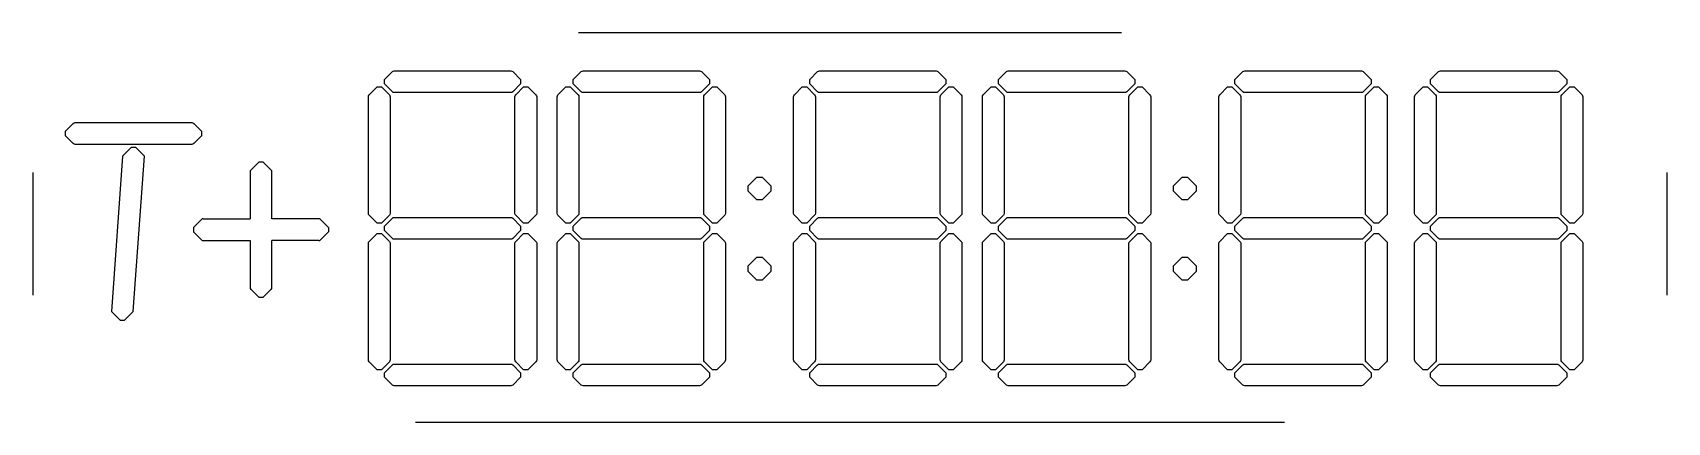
# Model space of a CAD drawing. Header units: millimetres. Extents: x -300 to 300, y -75 to 68.
import ezdxf

# ---------------------------------------------------------------- set-up
doc = ezdxf.new("R2010")
doc.units = ezdxf.units.MM

msp = doc.modelspace()

# ---------------------------------------------------------------- linework, layer by layer
for p, q in [((99.68, 68), (-99.68, 68)), ((-217, 20.5), (-219.91, 17.59)), ((-215.4, 20.5), (-217, 20.5)), ((-212.49, 17.59), (-215.4, 20.5)), ((-300, 16.66), (-300, -28.35)), ((-220.2, 16.89), (-220.2, -0.3)), ((-212.2, -0.3), (-212.2, 16.89)), ((300, -28.35), (300, 16.66)), ((-238.09, -0.59), (-241, -3.5)), ((-241, -3.5), (-241, -5.1)), ((-238.09, -8.01), (-241, -5.1)), ((-237.39, -0.3), (-220.2, -0.3)), ((-195.01, -0.3), (-212.2, -0.3)), ((-194.31, -0.59), (-191.4, -3.5)), ((-194.31, -8.01), (-191.4, -5.1)), ((-191.4, -3.5), (-191.4, -5.1)), ((-237.39, -8.3), (-220.2, -8.3)), ((-220.2, -8.3), (-220.2, -25.49)), ((-195.01, -8.3), (-212.2, -8.3)), ((-212.2, -25.49), (-212.2, -8.3)), ((-219.91, -26.19), (-217, -29.1)), ((-217, -29.1), (-215.4, -29.1)), ((-215.4, -29.1), (-212.49, -26.19)), ((-159.5, -75), (159.5, -75))]:
    msp.add_line(p, q)
for points in [[(-167.99, 46.29), (-170.9, 49.2), (-170.9, 50), (-170.9, 50.8), (-167.99, 53.71, -0.198912), (-167.29, 54), (-124.51, 54, -0.198912), (-123.81, 53.71), (-120.9, 50.8), (-120.9, 50), (-120.9, 49.2), (-123.81, 46.29, -0.198912), (-124.51, 46), (-167.29, 46, -0.198912)], [(-98.69, 46.29), (-101.6, 49.2), (-101.6, 50), (-101.6, 50.8), (-98.69, 53.71, -0.198912), (-97.99, 54), (-55.21, 54, -0.198912), (-54.51, 53.71), (-51.6, 50.8), (-51.6, 50), (-51.6, 49.2), (-54.51, 46.29, -0.198912), (-55.21, 46), (-97.99, 46, -0.198912)], [(-11.89, 46.29), (-14.8, 49.2), (-14.8, 50), (-14.8, 50.8), (-11.89, 53.71, -0.198912), (-11.19, 54), (31.59, 54, -0.198912), (32.29, 53.71), (35.2, 50.8), (35.2, 50), (35.2, 49.2), (32.29, 46.29, -0.198912), (31.59, 46), (-11.19, 46, -0.198912)], [(57.41, 46.29), (54.5, 49.2), (54.5, 50), (54.5, 50.8), (57.41, 53.71, -0.198912), (58.11, 54), (100.89, 54, -0.198912), (101.59, 53.71), (104.5, 50.8), (104.5, 50), (104.5, 49.2), (101.59, 46.29, -0.198912), (100.89, 46), (58.11, 46, -0.198912)], [(144.21, 46.29), (141.3, 49.2), (141.3, 50), (141.3, 50.8), (144.21, 53.71, -0.198912), (144.91, 54), (187.69, 54, -0.198912), (188.39, 53.71), (191.3, 50.8), (191.3, 50), (191.3, 49.2), (188.39, 46.29, -0.198912), (187.69, 46), (144.91, 46, -0.198912)], [(216.01, 46.29), (213.1, 49.2), (213.1, 50), (213.1, 50.8), (216.01, 53.71, -0.198912), (216.71, 54), (259.49, 54, -0.198912), (260.19, 53.71), (263.1, 50.8), (263.1, 50), (263.1, 49.2), (260.19, 46.29, -0.198912), (259.49, 46), (216.71, 46, -0.198912)], [(-169.09, 1.01), (-172, -1.9), (-172.8, -1.9), (-173.6, -1.9), (-176.51, 1.01, -0.198912), (-176.8, 1.71), (-176.8, 44.49, -0.198912), (-176.51, 45.19), (-173.6, 48.1), (-172.8, 48.1), (-172, 48.1), (-169.09, 45.19, -0.198912), (-168.8, 44.49), (-168.8, 1.71, -0.198912)], [(-115.29, 1.01), (-118.2, -1.9), (-119, -1.9), (-119.8, -1.9), (-122.71, 1.01, -0.198912), (-123, 1.71), (-123, 44.49, -0.198912), (-122.71, 45.19), (-119.8, 48.1), (-119, 48.1), (-118.2, 48.1), (-115.29, 45.19, -0.198912), (-115, 44.49), (-115, 1.71, -0.198912)], [(-99.79, 1.01), (-102.7, -1.9), (-103.5, -1.9), (-104.3, -1.9), (-107.21, 1.01, -0.198912), (-107.5, 1.71), (-107.5, 44.49, -0.198912), (-107.21, 45.19), (-104.3, 48.1), (-103.5, 48.1), (-102.7, 48.1), (-99.79, 45.19, -0.198912), (-99.5, 44.49), (-99.5, 1.71, -0.198912)], [(-45.99, 1.01), (-48.9, -1.9), (-49.7, -1.9), (-50.5, -1.9), (-53.41, 1.01, -0.198912), (-53.7, 1.71), (-53.7, 44.49, -0.198912), (-53.41, 45.19), (-50.5, 48.1), (-49.7, 48.1), (-48.9, 48.1), (-45.99, 45.19, -0.198912), (-45.7, 44.49), (-45.7, 1.71, -0.198912)], [(-12.99, 1.01), (-15.9, -1.9), (-16.7, -1.9), (-17.5, -1.9), (-20.41, 1.01, -0.198912), (-20.7, 1.71), (-20.7, 44.49, -0.198912), (-20.41, 45.19), (-17.5, 48.1), (-16.7, 48.1), (-15.9, 48.1), (-12.99, 45.19, -0.198912), (-12.7, 44.49), (-12.7, 1.71, -0.198912)], [(40.81, 1.01), (37.9, -1.9), (37.1, -1.9), (36.3, -1.9), (33.39, 1.01, -0.198912), (33.1, 1.71), (33.1, 44.49, -0.198912), (33.39, 45.19), (36.3, 48.1), (37.1, 48.1), (37.9, 48.1), (40.81, 45.19, -0.198912), (41.1, 44.49), (41.1, 1.71, -0.198912)], [(56.31, 1.01), (53.4, -1.9), (52.6, -1.9), (51.8, -1.9), (48.89, 1.01, -0.198912), (48.6, 1.71), (48.6, 44.49, -0.198912), (48.89, 45.19), (51.8, 48.1), (52.6, 48.1), (53.4, 48.1), (56.31, 45.19, -0.198912), (56.6, 44.49), (56.6, 1.71, -0.198912)], [(110.11, 1.01), (107.2, -1.9), (106.4, -1.9), (105.6, -1.9), (102.69, 1.01, -0.198912), (102.4, 1.71), (102.4, 44.49, -0.198912), (102.69, 45.19), (105.6, 48.1), (106.4, 48.1), (107.2, 48.1), (110.11, 45.19, -0.198912), (110.4, 44.49), (110.4, 1.71, -0.198912)], [(143.11, 1.01), (140.2, -1.9), (139.4, -1.9), (138.6, -1.9), (135.69, 1.01, -0.198912), (135.4, 1.71), (135.4, 44.49, -0.198912), (135.69, 45.19), (138.6, 48.1), (139.4, 48.1), (140.2, 48.1), (143.11, 45.19, -0.198912), (143.4, 44.49), (143.4, 1.71, -0.198912)], [(196.91, 1.01), (194, -1.9), (193.2, -1.9), (192.4, -1.9), (189.49, 1.01, -0.198912), (189.2, 1.71), (189.2, 44.49, -0.198912), (189.49, 45.19), (192.4, 48.1), (193.2, 48.1), (194, 48.1), (196.91, 45.19, -0.198912), (197.2, 44.49), (197.2, 1.71, -0.198912)], [(214.91, 1.01), (212, -1.9), (211.2, -1.9), (210.4, -1.9), (207.49, 1.01, -0.198912), (207.2, 1.71), (207.2, 44.49, -0.198912), (207.49, 45.19), (210.4, 48.1), (211.2, 48.1), (212, 48.1), (214.91, 45.19, -0.198912), (215.2, 44.49), (215.2, 1.71, -0.198912)], [(268.71, 1.01), (265.8, -1.9), (265, -1.9), (264.2, -1.9), (261.29, 1.01, -0.198912), (261, 1.71), (261, 44.49, -0.198912), (261.29, 45.19), (264.2, 48.1), (265, 48.1), (265.8, 48.1), (268.71, 45.19, -0.198912), (269, 44.49), (269, 1.71, -0.198912)], [(-285.09, 27.29), (-288, 30.2), (-288, 31), (-288, 31.8), (-285.09, 34.71, -0.198912), (-284.39, 35), (-241.61, 35, -0.198912), (-240.91, 34.71), (-238, 31.8), (-238, 31), (-238, 30.2), (-240.91, 27.29, -0.198912), (-241.61, 27), (-284.39, 27, -0.198912)], [(-167.99, -7.51), (-170.9, -4.6), (-170.9, -3.8), (-170.9, -3), (-167.99, -0.09, -0.198912), (-167.29, 0.2), (-124.51, 0.2, -0.198912), (-123.81, -0.09), (-120.9, -3), (-120.9, -3.8), (-120.9, -4.6), (-123.81, -7.51, -0.198912), (-124.51, -7.8), (-167.29, -7.8, -0.198912)], [(-98.69, -7.51), (-101.6, -4.6), (-101.6, -3.8), (-101.6, -3), (-98.69, -0.09, -0.198912), (-97.99, 0.2), (-55.21, 0.2, -0.198912), (-54.51, -0.09), (-51.6, -3), (-51.6, -3.8), (-51.6, -4.6), (-54.51, -7.51, -0.198912), (-55.21, -7.8), (-97.99, -7.8, -0.198912)], [(-11.89, -7.51), (-14.8, -4.6), (-14.8, -3.8), (-14.8, -3), (-11.89, -0.09, -0.198912), (-11.19, 0.2), (31.59, 0.2, -0.198912), (32.29, -0.09), (35.2, -3), (35.2, -3.8), (35.2, -4.6), (32.29, -7.51, -0.198912), (31.59, -7.8), (-11.19, -7.8, -0.198912)], [(57.41, -7.51), (54.5, -4.6), (54.5, -3.8), (54.5, -3), (57.41, -0.09, -0.198912), (58.11, 0.2), (100.89, 0.2, -0.198912), (101.59, -0.09), (104.5, -3), (104.5, -3.8), (104.5, -4.6), (101.59, -7.51, -0.198912), (100.89, -7.8), (58.11, -7.8, -0.198912)], [(144.21, -7.51), (141.3, -4.6), (141.3, -3.8), (141.3, -3), (144.21, -0.09, -0.198912), (144.91, 0.2), (187.69, 0.2, -0.198912), (188.39, -0.09), (191.3, -3), (191.3, -3.8), (191.3, -4.6), (188.39, -7.51, -0.198912), (187.69, -7.8), (144.91, -7.8, -0.198912)], [(216.01, -7.51), (213.1, -4.6), (213.1, -3.8), (213.1, -3), (216.01, -0.09, -0.198912), (216.71, 0.2), (259.49, 0.2, -0.198912), (260.19, -0.09), (263.1, -3), (263.1, -3.8), (263.1, -4.6), (260.19, -7.51, -0.198912), (259.49, -7.8), (216.71, -7.8, -0.198912)], [(-169.09, -52.79), (-172, -55.7), (-172.8, -55.7), (-173.6, -55.7), (-176.51, -52.79, -0.198912), (-176.8, -52.09), (-176.8, -9.31, -0.198912), (-176.51, -8.61), (-173.6, -5.7), (-172.8, -5.7), (-172, -5.7), (-169.09, -8.61, -0.198912), (-168.8, -9.31), (-168.8, -52.09, -0.198912)], [(-115.29, -52.79), (-118.2, -55.7), (-119, -55.7), (-119.8, -55.7), (-122.71, -52.79, -0.198912), (-123, -52.09), (-123, -9.31, -0.198912), (-122.71, -8.61), (-119.8, -5.7), (-119, -5.7), (-118.2, -5.7), (-115.29, -8.61, -0.198912), (-115, -9.31), (-115, -52.09, -0.198912)], [(-99.79, -52.79), (-102.7, -55.7), (-103.5, -55.7), (-104.3, -55.7), (-107.21, -52.79, -0.198912), (-107.5, -52.09), (-107.5, -9.31, -0.198912), (-107.21, -8.61), (-104.3, -5.7), (-103.5, -5.7), (-102.7, -5.7), (-99.79, -8.61, -0.198912), (-99.5, -9.31), (-99.5, -52.09, -0.198912)], [(-45.99, -52.79), (-48.9, -55.7), (-49.7, -55.7), (-50.5, -55.7), (-53.41, -52.79, -0.198912), (-53.7, -52.09), (-53.7, -9.31, -0.198912), (-53.41, -8.61), (-50.5, -5.7), (-49.7, -5.7), (-48.9, -5.7), (-45.99, -8.61, -0.198912), (-45.7, -9.31), (-45.7, -52.09, -0.198912)], [(-12.99, -52.79), (-15.9, -55.7), (-16.7, -55.7), (-17.5, -55.7), (-20.41, -52.79, -0.198912), (-20.7, -52.09), (-20.7, -9.31, -0.198912), (-20.41, -8.61), (-17.5, -5.7), (-16.7, -5.7), (-15.9, -5.7), (-12.99, -8.61, -0.198912), (-12.7, -9.31), (-12.7, -52.09, -0.198912)], [(40.81, -52.79), (37.9, -55.7), (37.1, -55.7), (36.3, -55.7), (33.39, -52.79, -0.198912), (33.1, -52.09), (33.1, -9.31, -0.198912), (33.39, -8.61), (36.3, -5.7), (37.1, -5.7), (37.9, -5.7), (40.81, -8.61, -0.198912), (41.1, -9.31), (41.1, -52.09, -0.198912)], [(56.31, -52.79), (53.4, -55.7), (52.6, -55.7), (51.8, -55.7), (48.89, -52.79, -0.198912), (48.6, -52.09), (48.6, -9.31, -0.198912), (48.89, -8.61), (51.8, -5.7), (52.6, -5.7), (53.4, -5.7), (56.31, -8.61, -0.198912), (56.6, -9.31), (56.6, -52.09, -0.198912)], [(110.11, -52.79), (107.2, -55.7), (106.4, -55.7), (105.6, -55.7), (102.69, -52.79, -0.198912), (102.4, -52.09), (102.4, -9.31, -0.198912), (102.69, -8.61), (105.6, -5.7), (106.4, -5.7), (107.2, -5.7), (110.11, -8.61, -0.198912), (110.4, -9.31), (110.4, -52.09, -0.198912)], [(143.11, -52.79), (140.2, -55.7), (139.4, -55.7), (138.6, -55.7), (135.69, -52.79, -0.198912), (135.4, -52.09), (135.4, -9.31, -0.198912), (135.69, -8.61), (138.6, -5.7), (139.4, -5.7), (140.2, -5.7), (143.11, -8.61, -0.198912), (143.4, -9.31), (143.4, -52.09, -0.198912)], [(196.91, -52.79), (194, -55.7), (193.2, -55.7), (192.4, -55.7), (189.49, -52.79, -0.198912), (189.2, -52.09), (189.2, -9.31, -0.198912), (189.49, -8.61), (192.4, -5.7), (193.2, -5.7), (194, -5.7), (196.91, -8.61, -0.198912), (197.2, -9.31), (197.2, -52.09, -0.198912)], [(214.91, -52.79), (212, -55.7), (211.2, -55.7), (210.4, -55.7), (207.49, -52.79, -0.198912), (207.2, -52.09), (207.2, -9.31, -0.198912), (207.49, -8.61), (210.4, -5.7), (211.2, -5.7), (212, -5.7), (214.91, -8.61, -0.198912), (215.2, -9.31), (215.2, -52.09, -0.198912)], [(268.71, -52.79), (265.8, -55.7), (265, -55.7), (264.2, -55.7), (261.29, -52.79, -0.198912), (261, -52.09), (261, -9.31, -0.198912), (261.29, -8.61), (264.2, -5.7), (265, -5.7), (265.8, -5.7), (268.71, -8.61, -0.198912), (269, -9.31), (269, -52.09, -0.198912)], [(-167.99, -61.31), (-170.9, -58.4), (-170.9, -57.6), (-170.9, -56.8), (-167.99, -53.89, -0.198912), (-167.29, -53.6), (-124.51, -53.6, -0.198912), (-123.81, -53.89), (-120.9, -56.8), (-120.9, -57.6), (-120.9, -58.4), (-123.81, -61.31, -0.198912), (-124.51, -61.6), (-167.29, -61.6, -0.198912)], [(-98.69, -61.31), (-101.6, -58.4), (-101.6, -57.6), (-101.6, -56.8), (-98.69, -53.89, -0.198912), (-97.99, -53.6), (-55.21, -53.6, -0.198912), (-54.51, -53.89), (-51.6, -56.8), (-51.6, -57.6), (-51.6, -58.4), (-54.51, -61.31, -0.198912), (-55.21, -61.6), (-97.99, -61.6, -0.198912)], [(-11.89, -61.31), (-14.8, -58.4), (-14.8, -57.6), (-14.8, -56.8), (-11.89, -53.89, -0.198912), (-11.19, -53.6), (31.59, -53.6, -0.198912), (32.29, -53.89), (35.2, -56.8), (35.2, -57.6), (35.2, -58.4), (32.29, -61.31, -0.198912), (31.59, -61.6), (-11.19, -61.6, -0.198912)], [(57.41, -61.31), (54.5, -58.4), (54.5, -57.6), (54.5, -56.8), (57.41, -53.89, -0.198912), (58.11, -53.6), (100.89, -53.6, -0.198912), (101.59, -53.89), (104.5, -56.8), (104.5, -57.6), (104.5, -58.4), (101.59, -61.31, -0.198912), (100.89, -61.6), (58.11, -61.6, -0.198912)], [(144.21, -61.31), (141.3, -58.4), (141.3, -57.6), (141.3, -56.8), (144.21, -53.89, -0.198912), (144.91, -53.6), (187.69, -53.6, -0.198912), (188.39, -53.89), (191.3, -56.8), (191.3, -57.6), (191.3, -58.4), (188.39, -61.31, -0.198912), (187.69, -61.6), (144.91, -61.6, -0.198912)], [(216.01, -61.31), (213.1, -58.4), (213.1, -57.6), (213.1, -56.8), (216.01, -53.89, -0.198912), (216.71, -53.6), (259.49, -53.6, -0.198912), (260.19, -53.89), (263.1, -56.8), (263.1, -57.6), (263.1, -58.4), (260.19, -61.31, -0.198912), (259.49, -61.6), (216.71, -61.6, -0.198912)]]:
    msp.add_lwpolyline(points, format="xyb", close=True)
for points in [[(-262.2, 25.9), (-263.8, 25.9), (-267, 22.7), (-271.06, -34.3), (-267.86, -37.5), (-266.26, -37.5), (-263.06, -34.3), (-259, 22.7)], [(-34.2, 15), (-32.2, 15), (-29, 11.8), (-29, 9.8), (-32.2, 6.6), (-34.2, 6.6), (-37.4, 9.8), (-37.4, 11.8)], [(121.9, 15), (123.9, 15), (127.1, 11.8), (127.1, 9.8), (123.9, 6.6), (121.9, 6.6), (118.7, 9.8), (118.7, 11.8)], [(-34.2, -14.4), (-32.2, -14.4), (-29, -17.6), (-29, -19.6), (-32.2, -22.8), (-34.2, -22.8), (-37.4, -19.6), (-37.4, -17.6)], [(121.9, -14.4), (123.9, -14.4), (127.1, -17.6), (127.1, -19.6), (123.9, -22.8), (121.9, -22.8), (118.7, -19.6), (118.7, -17.6)]]:
    msp.add_lwpolyline(points, close=True)
for centre, start, end in [((-219.2, 16.89), 135, 180), ((-213.2, 16.89), 0, 45), ((-237.39, -1.3), 90, 135), ((-195.01, -1.3), 45, 90), ((-237.39, -7.3), 225, 270), ((-195.01, -7.3), 270, 315), ((-219.2, -25.49), 180, 225), ((-213.2, -25.49), 315, 0)]:
    msp.add_arc(centre, 1, start, end)

doc.saveas('drawing.dxf')
